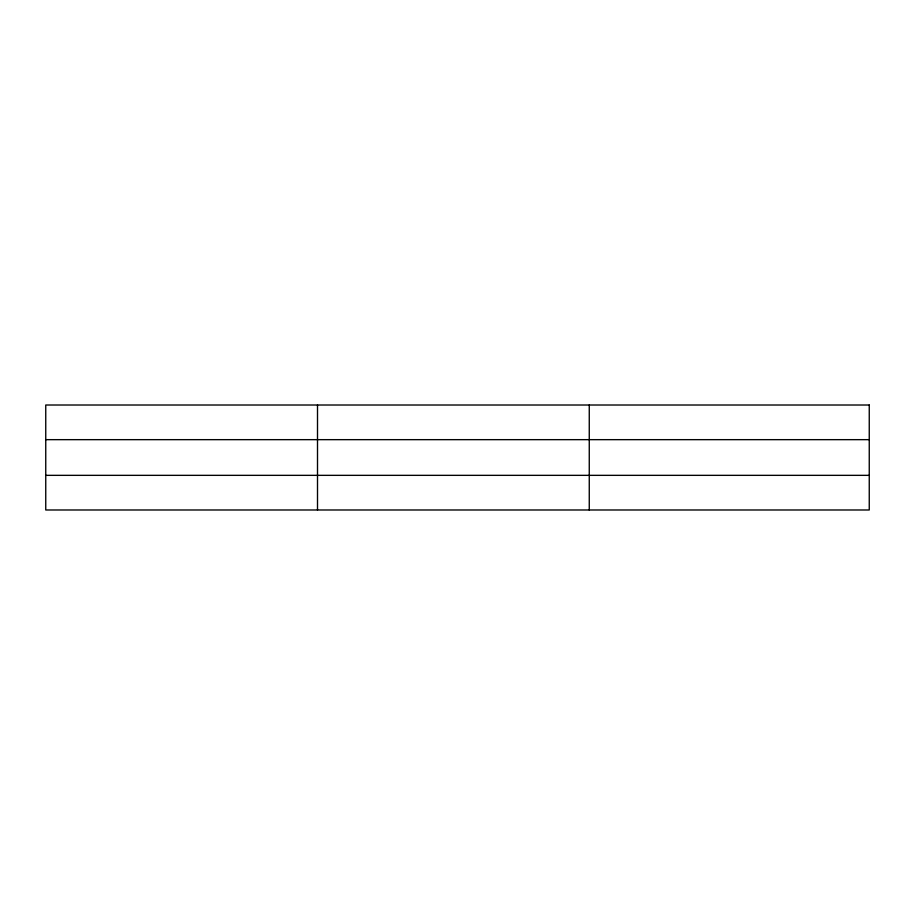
<?xml version="1.0" encoding="UTF-8"?>
<svg xmlns="http://www.w3.org/2000/svg" width="915" height="915" viewBox="0 0 915 915"><rect width="100%" height="100%" fill="white"/><g stroke="black" fill="none" stroke-linecap="round" stroke-linejoin="round"><path stroke-width="1.37" d="M317.505 405.013L317.505 509.987M589.26 405.013L589.26 509.987M45.75 439.657L869.25 439.657M45.75 475.343L869.25 475.343M869.25 405.013L869.25 509.987L45.75 509.987L45.75 405.013L869.25 405.013"/></g></svg>
